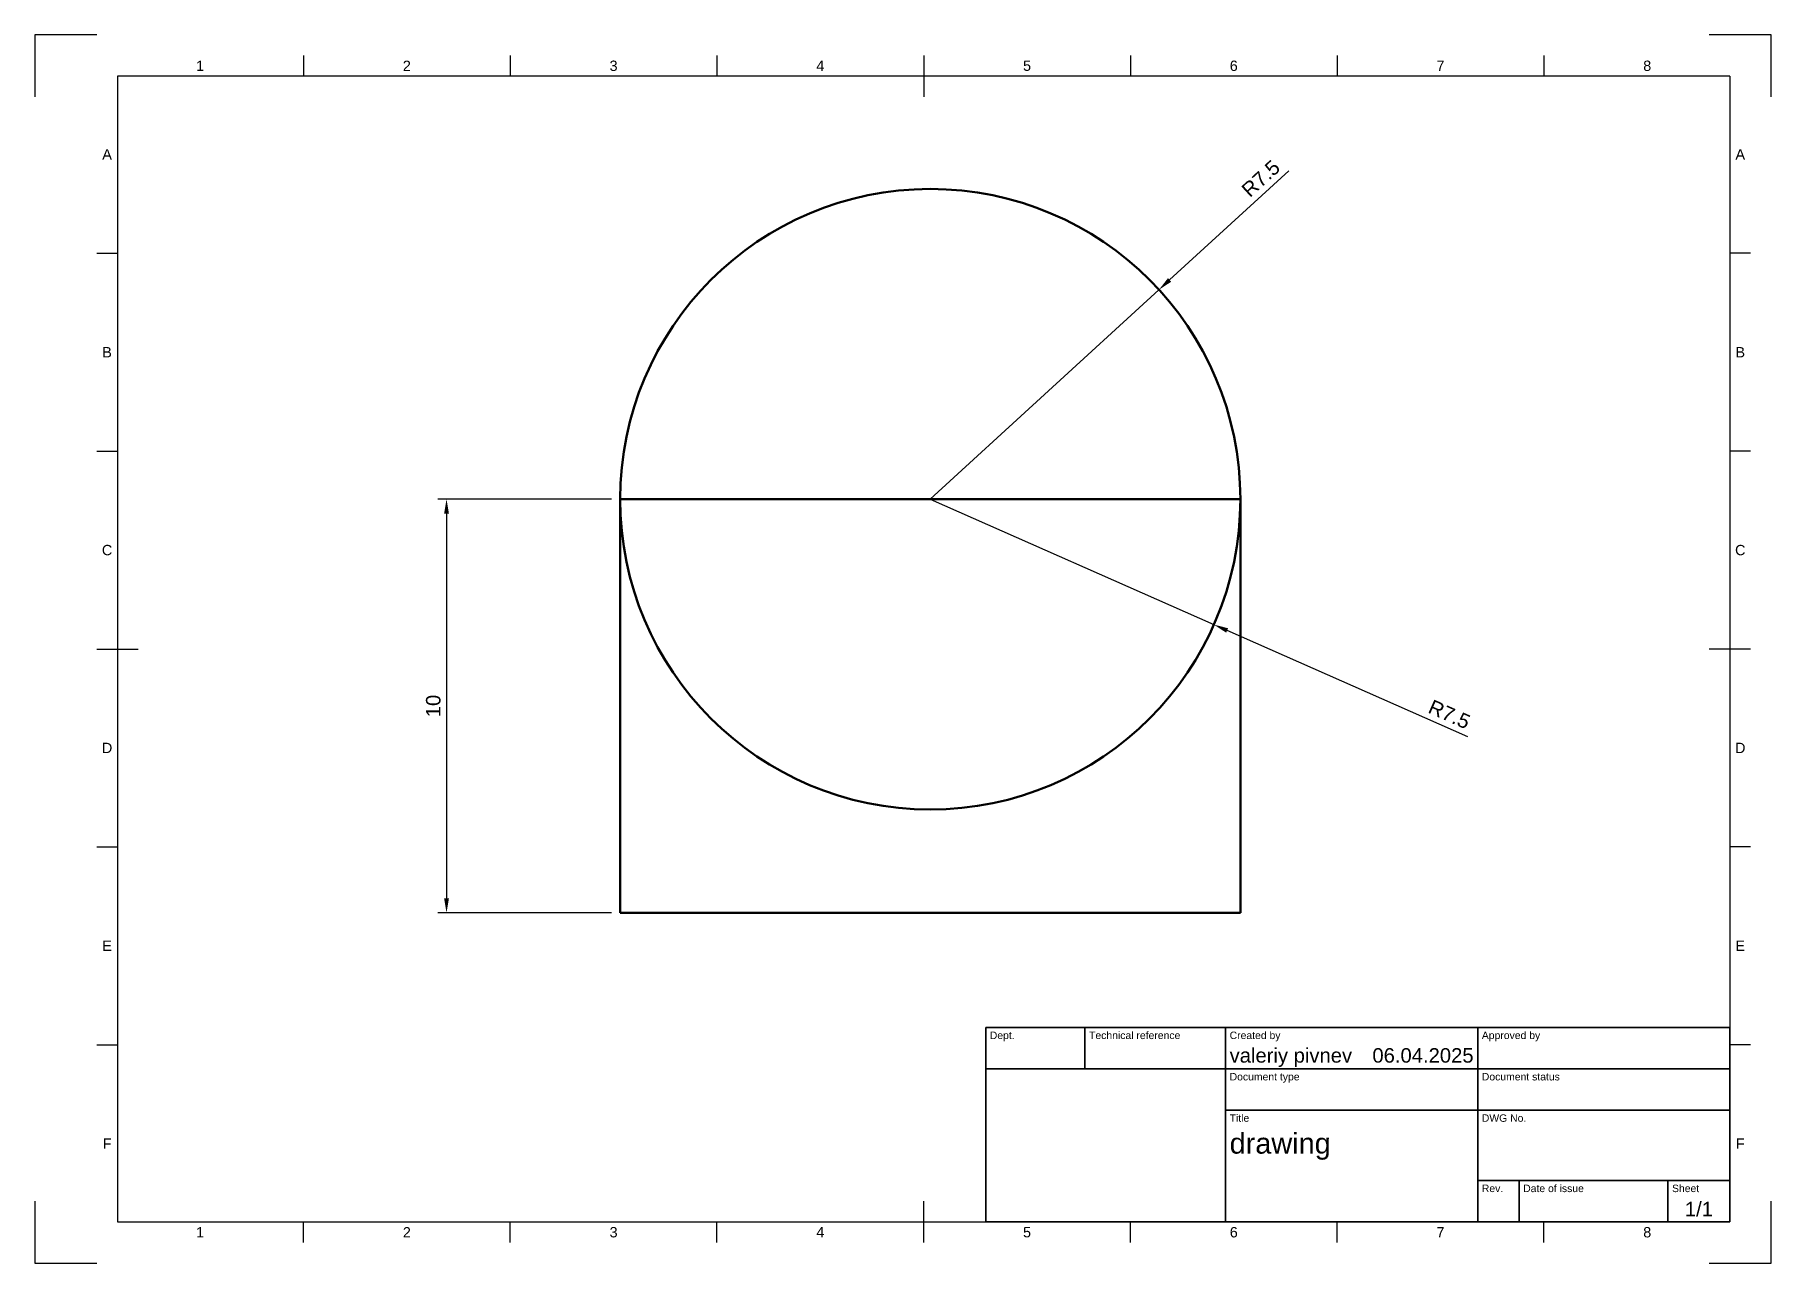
# Model space of a CAD drawing. Header units: millimetres. Extents: x 0 to 420, y 0 to 297.
import ezdxf
from ezdxf.enums import TextEntityAlignment as Align

# ---------------------------------------------------------------- set-up
doc = ezdxf.new("R2010")
doc.units = ezdxf.units.MM
doc.header["$LTSCALE"] = 0.75
for name, color, linetype, lineweight in [('BORDER', 7, 'Continuous', 25), ('FD_Dimensions', 7, 'Continuous', 25), ('TITLEBLOCK', 7, 'Continuous', 35), ('Visible', 7, 'Continuous', 50)]:
    doc.layers.add(name, color=color, linetype=linetype, lineweight=lineweight)
doc.styles.add('FusionTitle', font='Arial.ttf')
doc.styles.get("Standard").update_dxf_attribs({"font": 'Arial.ttf'})
doc.dimstyles.new('Dim-ISO-25', dxfattribs={"dimtxt": 3.5, "dimasz": 3.5, "dimexe": 2.1, "dimexo": 2.1, "dimgap": 1.4, "dimtad": 1, "dimzin": 12, "dimdsep": 46, "dimtxsty": 'Standard', "dimcen": 0, "dimazin": 3, "dimtp": 0.1, "dimtm": 0.1, "dimtfac": 0.714286, "dimtmove": 0, "dimatfit": 3, "dimfxl": 1, "dimtzin": 12, "dimarcsym": 0})

# ---------------------------------------------------------------- blocks, each defined once
blk = doc.blocks.new('ISO_A3_SHEET')
at = {"layer": 'BORDER'}
for p, q in [((65, 292), (65, 287)), ((115, 292), (115, 287)), ((165, 292), (165, 287)), ((215, 292), (215, 282)), ((265, 292), (265, 287)), ((315, 292), (315, 287)), ((365, 292), (365, 287)), ((410, 287), (20, 287)), ((20, 287), (20, 10)), ((410, 287), (410, 10)), ((15, 244.16666), (20, 244.16666)), ((415, 244.16666), (410, 244.16666)), ((15, 196.33333), (20, 196.33333)), ((415, 196.33333), (410, 196.33333)), ((15, 148.5), (25, 148.5)), ((415, 148.5), (405, 148.5)), ((15, 100.66667), (20, 100.66667)), ((415, 100.66667), (410, 100.66667)), ((15, 52.83334), (20, 52.83334)), ((415, 52.83334), (410, 52.83334)), ((215, 5), (215, 15)), ((20, 10), (410, 10)), ((65, 5), (65, 10)), ((115, 5), (115, 10)), ((165, 5), (165, 10)), ((265, 5), (265, 10)), ((315, 5), (315, 10)), ((365, 5), (365, 10))]:
    blk.add_line(p, q, dxfattribs=at)
at = {"layer": 'Defpoints'}
for p, q in [((15, 297), (0, 297)), ((0, 297), (0, 282)), ((420, 297), (405, 297)), ((420, 282), (420, 297)), ((0, 15), (0, 0)), ((420, 0), (420, 15)), ((0, 0), (15, 0)), ((405, 0), (420, 0))]:
    blk.add_line(p, q, dxfattribs=at)
at = {"layer": 'BORDER', "style": 'FusionTitle'}
for s, p in [('1', (40, 289.5)), ('2', (90, 289.5)), ('3', (140, 289.5)), ('4', (190, 289.5)), ('5', (240, 289.5)), ('6', (290, 289.5)), ('7', (340, 289.5)), ('8', (390, 289.5)), ('A', (17.5, 268.08333)), ('A', (412.5, 268.08333)), ('B', (17.5, 220.25)), ('B', (412.5, 220.25)), ('C', (17.5, 172.41667)), ('C', (412.5, 172.41667)), ('D', (17.5, 124.58334)), ('D', (412.5, 124.58334)), ('E', (17.5, 76.75001)), ('E', (412.5, 76.75001)), ('F', (17.5, 28.91668)), ('F', (412.5, 28.91668)), ('1', (40, 7.5)), ('2', (90, 7.5)), ('3', (140, 7.5)), ('4', (190, 7.5)), ('5', (240, 7.5)), ('6', (290, 7.5)), ('7', (340, 7.5)), ('8', (390, 7.5))]:
    blk.add_text(s, height=2.5, dxfattribs=at).set_placement(p, align=Align.MIDDLE)
blk = doc.blocks.new('ISO_TITLEBLOCK')
at = {"layer": 'TITLEBLOCK'}
for p, q in [((0, 47), (-180, 47)), ((-180, 47), (-180, 0)), ((-156, 37), (-156, 47)), ((-122, 0), (-122, 47)), ((-61, 0), (-61, 47)), ((0, 0), (0, 47)), ((-180, 37), (0, 37)), ((-122, 27), (0, 27)), ((-61, 10), (0, 10)), ((-51, 0), (-51, 10)), ((-15, 0), (-15, 10)), ((-180, 0), (0, 0))]:
    blk.add_line(p, q, dxfattribs=at)
at = {"layer": 'TITLEBLOCK', "style": 'FusionTitle'}
for s, p in [('Dept.', (-179, 46)), ('Technical reference', (-155, 46)), ('Created by', (-121, 46)), ('Approved by', (-60, 46)), ('Document type', (-121, 36)), ('Document status', (-60, 36)), ('Title', (-121, 26)), ('DWG No.', (-60, 26)), ('Rev.', (-60, 9)), ('Date of issue', (-50, 9)), ('Sheet', (-14, 9))]:
    blk.add_text(s, height=1.8, dxfattribs=at).set_placement(p, align=Align.TOP_LEFT)
for tag, height, p in [('DEPT', 3.5, (-179, 42)), ('TECHNICAL_REFERENCE', 3.5, (-155, 42)), ('CREATED_BY', 3.5, (-121, 42)), ('APPROVED_BY', 3.5, (-60, 42)), ('DOCUMENT_TYPE', 3.5, (-121, 32)), ('DOCUMENT_STATUS', 3.5, (-60, 32)), ('TITLE_1', 5, (-121, 21.5)), ('TITLE_2', 5, (-121, 14)), ('TITLE_3', 5, (-121, 6.5)), ('DATE_OF_ISSUE', 3.5, (-50, 5))]:
    blk.add_attdef(tag, text='', height=height, dxfattribs=at).set_placement(p, align=Align.TOP_LEFT)
for tag, p in [('CREATED_DATE', (-62, 42)), ('APPROVED_DATE', (-0.99, 42))]:
    blk.add_attdef(tag, text='', height=3.5, dxfattribs=at).set_placement(p, align=Align.TOP_RIGHT)
for tag, height, p in [('DRAWING_NUMBER', 5, (-30.5, 19.75)), ('REV', 3.5, (-56, 4.85)), ('SHEET', 3.5, (-7.5, 4.85))]:
    blk.add_attdef(tag, text='', height=height, dxfattribs=at).set_placement(p, align=Align.TOP_CENTER)
blk = doc.blocks.new('*D7')
at = {"layer": 'Defpoints', "color": 0, "transparency": 16777216}
for p in [(271.907594, 235.362835), (216.593018, 184.714066)]:
    blk.add_point(p, dxfattribs=at)
at = {"layer": 'FD_Dimensions', "color": 0, "lineweight": -2, "transparency": 16777216}
for p, q in [((303.316867, 264.122723), (274.488941, 237.726444)), ((216.593018, 184.714066), (271.907594, 235.362835))]:
    blk.add_line(p, q, dxfattribs=at)
at = {"layer": 'FD_Dimensions', "color": 0, "transparency": 16777216}
blk.add_solid([(274.095006, 238.156668), (274.882876, 237.296219), (271.907594, 235.362835)], dxfattribs=at)
at = {"layer": 'FD_Dimensions', "color": 0, "transparency": 16777216, "insert": (296.542234, 262.231023), "char_height": 3.5, "attachment_point": 5, "rotation": 42.47875614}
blk.add_mtext('R7.5', dxfattribs=at)
blk = doc.blocks.new('*D8')
at = {"layer": 'Defpoints', "color": 0, "transparency": 16777216}
for p in [(216.593018, 184.714066), (285.190958, 154.39373)]:
    blk.add_point(p, dxfattribs=at)
at = {"layer": 'FD_Dimensions', "color": 0, "lineweight": -2, "transparency": 16777216}
for p, q in [((216.593018, 184.714066), (285.190958, 154.39373)), ((346.604529, 127.24889), (288.392195, 152.978781))]:
    blk.add_line(p, q, dxfattribs=at)
at = {"layer": 'FD_Dimensions', "color": 0, "transparency": 16777216}
blk.add_solid([(288.62802, 153.51232), (288.15637, 152.445241), (285.190958, 154.39373)], dxfattribs=at)
at = {"layer": 'FD_Dimensions', "color": 0, "transparency": 16777216, "insert": (342.151623, 132.693687), "char_height": 3.5, "attachment_point": 5, "rotation": 336.15454188}
blk.add_mtext('R7.5', dxfattribs=at)
blk = doc.blocks.new('*D9')
at = {"layer": 'Defpoints', "color": 0, "transparency": 16777216}
for p in [(141.593016, 184.714066), (99.593016, 84.714064), (141.593016, 84.714064)]:
    blk.add_point(p, dxfattribs=at)
at = {"layer": 'FD_Dimensions', "color": 0, "lineweight": -2, "transparency": 16777216}
for p, q in [((139.493016, 184.714066), (97.493016, 184.714066)), ((99.593016, 181.214066), (99.593016, 88.214064)), ((139.493016, 84.714064), (97.493016, 84.714064))]:
    blk.add_line(p, q, dxfattribs=at)
at = {"layer": 'FD_Dimensions', "color": 0, "transparency": 16777216}
for points in [[(99.009683, 181.214066), (100.17635, 181.214066), (99.593016, 184.714066)], [(99.009683, 88.214064), (100.17635, 88.214064), (99.593016, 84.714064)]]:
    blk.add_solid(points, dxfattribs=at)
at = {"layer": 'FD_Dimensions', "color": 0, "transparency": 16777216, "insert": (96.406011, 134.714065), "char_height": 3.5, "attachment_point": 5, "rotation": 90}
blk.add_mtext('10', dxfattribs=at)

msp = doc.modelspace()

# ---------------------------------------------------------------- linework, layer by layer
at = {"layer": 'Visible'}
for p, q in [((141.593016, 184.714066), (291.593019, 184.714066)), ((141.593016, 84.714064), (141.593016, 184.714066)), ((291.593019, 184.714066), (291.593019, 84.714064)), ((291.593019, 84.714064), (141.593016, 84.714064))]:
    msp.add_line(p, q, dxfattribs=at)
for start, end in [(0, 180), (180, 0)]:
    msp.add_arc((216.593018, 184.714066), 75.000001, start, end, dxfattribs=at)

# ---------------------------------------------------------------- block references
at = {"layer": 'BORDER'}
msp.add_blockref('ISO_A3_SHEET', (0, 0), dxfattribs=at)
at = {"layer": 'TITLEBLOCK'}
msp.add_blockref('ISO_TITLEBLOCK', (410, 10), dxfattribs=at).add_auto_attribs({'CREATED_DATE': '06.04.2025', 'SHEET': '1/1', 'TITLE_1': 'drawing', 'CREATED_BY': 'valeriy pivnev'})

# ---------------------------------------------------------------- dimensions: what is measured, and where the dimension line sits
at = {"layer": 'FD_Dimensions'}
for mpoint, picture, middle in [((271.907594, 235.362835), '*D7', (298.689636, 259.8858)), ((285.190958, 154.39373), '*D8', (340.866104, 129.785278))]:
    dim = msp.add_radius_dim(center=(216.593018, 184.714066), mpoint=mpoint, dimstyle='Dim-ISO-25', override={"dimlfac": 0.1, "dimse1": 1, "dimclrd": 0, "dimclre": 0}, dxfattribs=at)
    dim.commit()
    dim.dimension.update_dxf_attribs({"geometry": picture, "text_midpoint": middle, "dimtype": 164})
dim = msp.add_aligned_dim(p1=(141.593016, 184.714066), p2=(141.593016, 84.714064), distance=-42, dimstyle='Dim-ISO-25', override={"dimlfac": 0.1, "dimclrd": 0, "dimclre": 0}, dxfattribs=at)
dim.commit()
dim.dimension.update_dxf_attribs({"geometry": '*D9', "text_midpoint": (96.406011, 134.714065)})

doc.saveas('drawing.dxf')
